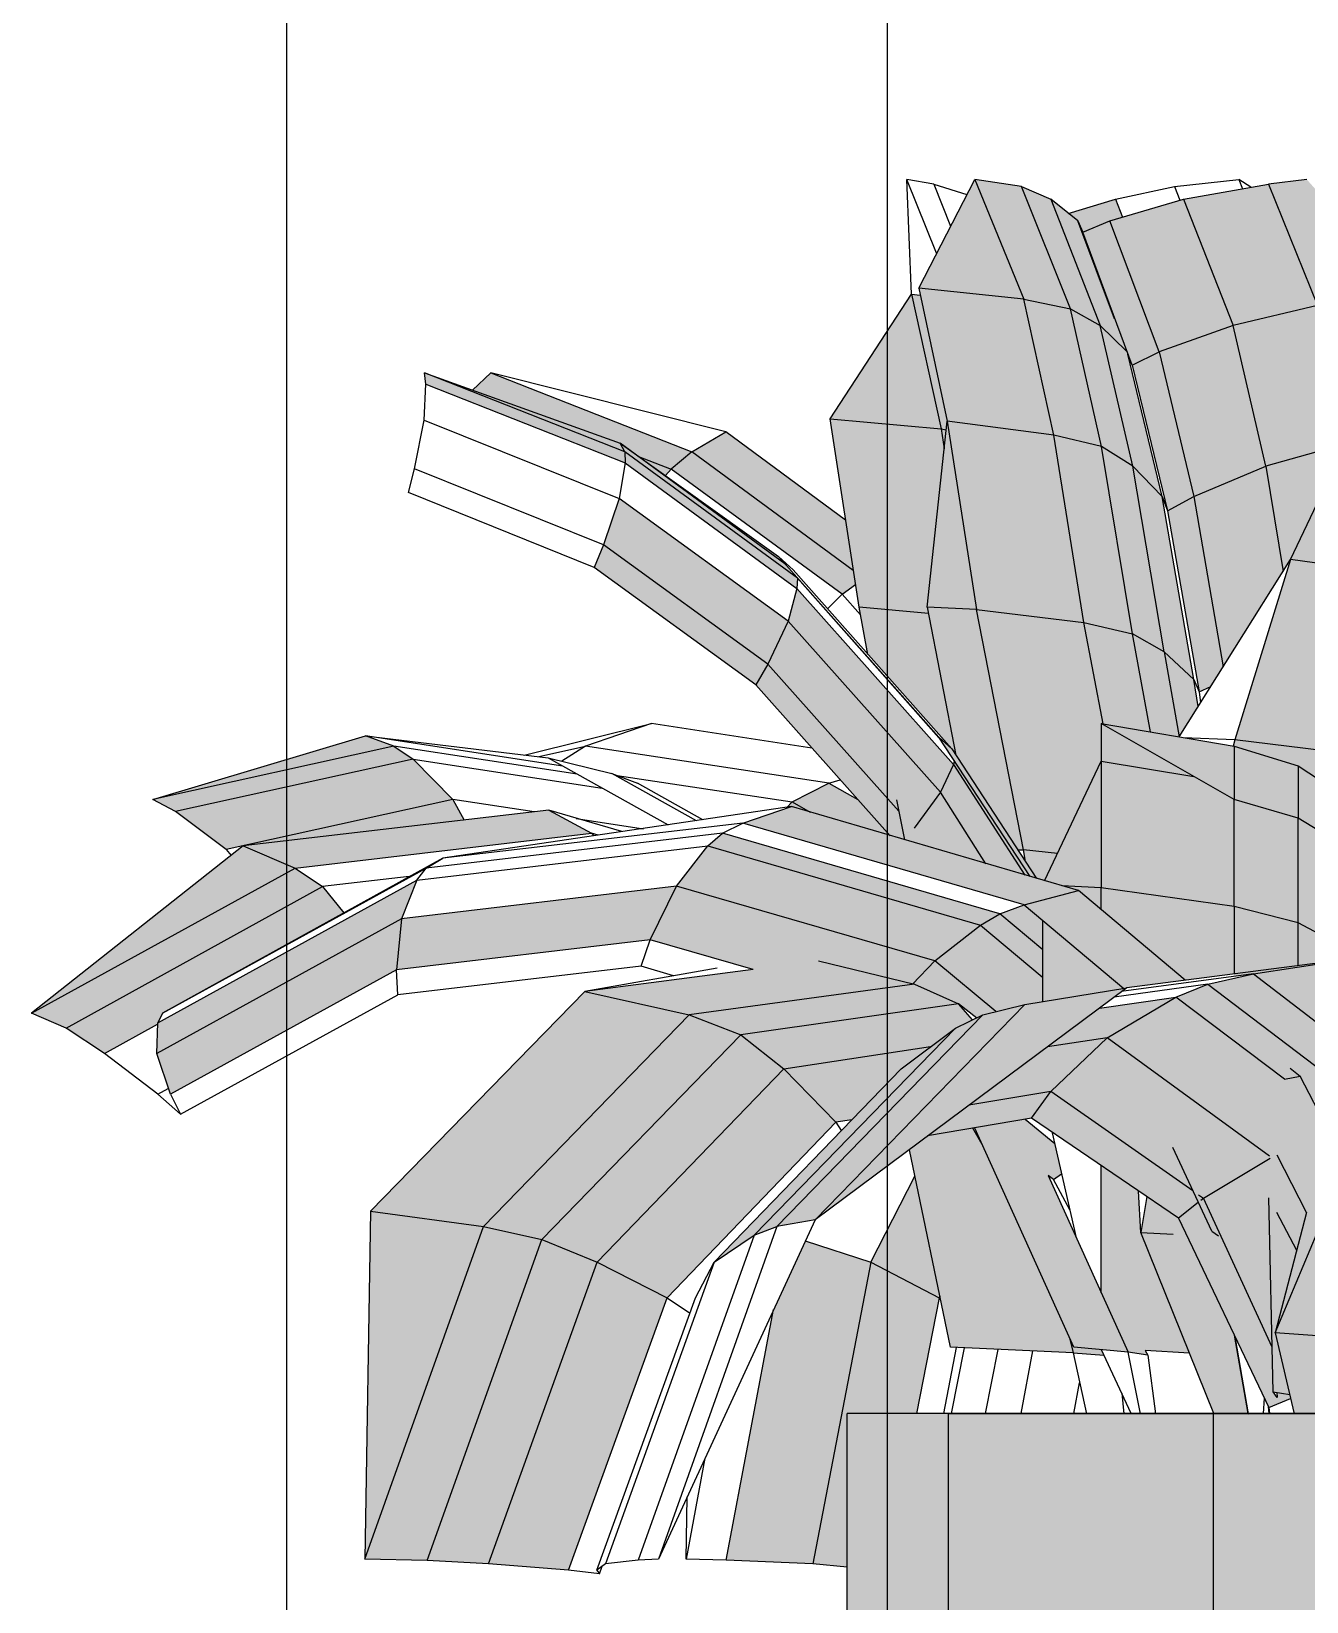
# Model space of a CAD drawing. Header units: feet. Extents: x 2272 to 4893, y 337 to 2916.
# Drawn here: x 3481.571 to 3484.755, y 1879.477 to 1883.4 of the extents above; entities that cross this region are included whole.
import ezdxf

# ---------------------------------------------------------------- set-up
doc = ezdxf.new("R2010")
doc.units = ezdxf.units.FT

# ---------------------------------------------------------------- blocks, each defined once
blk = doc.blocks.new('A$C7483090E')
for p, q in [((185.51, 438.48), (179.43, 453.57)), ((180.39, 430.06), (179.43, 453.57)), ((184.93, 452.61), (179.43, 453.57)), ((181.85, 431.3), (193.35, 453.57)), ((184.93, 452.61), (188.37, 443.97)), ((184.93, 452.61), (191.74, 450.49)), ((202.94, 452.1), (193.35, 453.57)), ((193.35, 453.57), (203.38, 429.03)), ((212.98, 427.05), (202.94, 452.1)), ((202.94, 452.1), (208.95, 449.54)), ((222.21, 449.54), (234.29, 452.1)), ((234.29, 452.1), (247.47, 453.57)), ((234.29, 452.1), (235.39, 449.32)), ((236.12, 449.54), (253.55, 452.61)), ((247.47, 453.57), (248.21, 451.66)), ((249.96, 451.96), (247.47, 453.57)), ((261.39, 453.57), (253.55, 452.61)), ((253.55, 452.61), (263.59, 427.71)), ((208.95, 449.54), (219.06, 423.61)), ((214.44, 445.07), (208.95, 449.54)), ((212.47, 446.61), (222.21, 449.54)), ((221.03, 445.07), (236.12, 449.54)), ((222.21, 449.54), (223.6, 445.8)), ((236.12, 449.54), (246.3, 423.61)), ((214.44, 445.07), (215.47, 442.73)), ((221.99, 425), (214.44, 445.07)), ((215.47, 442.73), (221.03, 445.07)), ((231.14, 418.19), (221.03, 445.07)), ((225.58, 415.48), (215.47, 442.73)), ((163.69, 404.5), (180.39, 430.06)), ((180.39, 430.06), (182.14, 429.84)), ((180.39, 430.06), (186.47, 402.45)), ((203.38, 429.03), (181.85, 431.3)), ((181.85, 431.3), (187.71, 403.98)), ((203.38, 429.03), (212.98, 427.05)), ((209.54, 401.13), (203.38, 429.03)), ((212.98, 427.05), (219.06, 423.61)), ((219.35, 398.78), (212.98, 427.05)), ((263.59, 427.71), (246.3, 423.61)), ((219.06, 423.61), (224.48, 418.27)), ((225.72, 394.76), (219.06, 423.61)), ((246.3, 423.61), (231.14, 418.19)), ((252.97, 394.76), (246.3, 423.61)), ((231.73, 388.53), (224.7, 417.75)), ((225.58, 415.48), (231.14, 418.19)), ((225.58, 415.48), (232.83, 385.6)), ((231.14, 418.19), (238.25, 388.53)), ((121.65, 397.69), (80.56, 413.94)), ((80.56, 413.94), (120.7, 399.52)), ((80.86, 411.6), (80.56, 413.94)), ((94.18, 413.94), (90.38, 410.36)), ((94.18, 413.94), (135.35, 397.69)), ((142.3, 401.79), (94.18, 413.94)), ((80.49, 404.2), (80.86, 411.6)), ((80.86, 411.6), (121.72, 395.42)), ((78.51, 394.24), (80.49, 404.2)), ((80.49, 404.2), (120.48, 388.16)), ((169.62, 365.83), (163.69, 404.5)), ((163.69, 404.5), (186.47, 402.45)), ((183.61, 365.83), (187.71, 403.98)), ((209.54, 401.13), (187.71, 403.98)), ((187.71, 403.98), (193.72, 365.39)), ((121.65, 397.69), (120.7, 399.52)), ((154.39, 374.76), (120.7, 399.52)), ((120.7, 399.52), (153.14, 376.23)), ((135.35, 397.69), (142.3, 401.79)), ((166.84, 383.7), (142.3, 401.79)), ((186.47, 402.45), (187.05, 398.34)), ((186.47, 402.45), (187.49, 402.23)), ((219.35, 398.78), (209.54, 401.13)), ((215.69, 362.68), (209.54, 401.13)), ((269.3, 399.37), (252.97, 394.76)), ((258.09, 375.64), (270.47, 401.79)), ((121.65, 397.69), (121.72, 395.42)), ((157.02, 371.83), (121.65, 397.69)), ((124.43, 396.73), (131.1, 394.17)), ((135.35, 397.69), (131.1, 394.17)), ((168.45, 373.37), (135.35, 397.69)), ((225.72, 394.76), (219.35, 398.78)), ((225.65, 360.41), (219.35, 398.78)), ((77.27, 389.34), (78.51, 394.24)), ((117.26, 378.64), (78.51, 394.24)), ((121.72, 395.42), (120.48, 388.16)), ((121.72, 395.42), (156.88, 369.71)), ((131.1, 394.17), (129.93, 392.85)), ((166.18, 368.54), (131.1, 394.17)), ((225.72, 394.76), (231.73, 388.53)), ((232.17, 356.67), (225.72, 394.76)), ((238.25, 388.53), (252.97, 394.76)), ((252.97, 394.76), (256.56, 373.15)), ((115.35, 373.96), (77.27, 389.34)), ((120.48, 388.16), (117.26, 378.64)), ((155.12, 362.97), (120.48, 388.16)), ((231.73, 388.53), (232.83, 385.6)), ((238.25, 351.03), (231.73, 388.53)), ((232.83, 385.6), (238.25, 388.53)), ((238.25, 388.53), (244.25, 353.6)), ((232.83, 385.6), (239.34, 348.47)), ((117.26, 378.64), (115.35, 373.96)), ((150.94, 354.18), (117.26, 378.64)), ((148.45, 349.93), (115.35, 373.96)), ((153.14, 376.23), (156.14, 373.52)), ((185.95, 339.17), (153.14, 376.23)), ((156.14, 373.52), (188.66, 336.82)), ((235.24, 339.24), (258.09, 375.64)), ((258.09, 375.64), (246.67, 338.66)), ((284.61, 371.83), (258.09, 375.64)), ((157.02, 371.83), (156.88, 369.71)), ((156.95, 371.83), (157.02, 371.83)), ((185.95, 339.09), (157.02, 371.83)), ((166.18, 368.54), (168.89, 370.51)), ((156.88, 369.71), (155.12, 362.97)), ((156.88, 369.71), (188.96, 333.6)), ((163.18, 365.53), (166.18, 368.54)), ((169.91, 364.29), (166.18, 368.54)), ((183.83, 364.58), (169.62, 365.83)), ((171.45, 356.16), (169.62, 365.83)), ((193.72, 365.39), (183.61, 365.83)), ((183.61, 365.83), (189.47, 335.51)), ((193.72, 365.39), (215.69, 362.68)), ((203.31, 316.1), (193.72, 365.39)), ((155.12, 362.97), (150.94, 354.18)), ((186.32, 327.89), (155.12, 362.97)), ((215.69, 362.68), (225.65, 360.41)), ((219.64, 341.95), (215.69, 362.68)), ((232.17, 356.67), (225.65, 360.41)), ((229.38, 340.27), (225.65, 360.41)), ((150.94, 354.18), (148.45, 349.93)), ((177.75, 324.01), (150.94, 354.18)), ((238.25, 351.03), (232.17, 356.67)), ((232.17, 356.67), (235.24, 339.24)), ((238.25, 351.03), (239.34, 348.47)), ((239.12, 345.47), (238.25, 351.03)), ((175.99, 318.95), (148.45, 349.93)), ((239.34, 348.47), (241.76, 349.57)), ((239.34, 348.47), (239.64, 346.27)), ((101, 335.51), (127.07, 342.02)), ((127.07, 342.02), (113.59, 337.34)), ((159.95, 336.97), (127.07, 342.02)), ((246.52, 326.42), (219.28, 342.02)), ((219.28, 342.02), (246.52, 337.34)), ((219.28, 342.02), (219.28, 334.26)), ((24.9, 326.42), (68.48, 339.46)), ((108.91, 333.24), (68.48, 339.46)), ((74.26, 337.34), (68.48, 339.46)), ((68.48, 339.46), (105.9, 334.99)), ((188.66, 336.82), (185.95, 339.17)), ((204.7, 310.61), (185.95, 339.17)), ((246.67, 338.66), (236.05, 339.09)), ((246.67, 338.66), (246.3, 337.34)), ((273.33, 335.36), (246.67, 338.66)), ((74.26, 337.34), (24.9, 326.42)), ((111.84, 331.62), (74.26, 337.34)), ((74.26, 337.34), (78.22, 334.7)), ((104, 335.21), (113.59, 337.34)), ((105.9, 334.99), (118.94, 331.77)), ((105.9, 334.99), (130.51, 321.22)), ((113.59, 337.34), (108.69, 334.26)), ((163.47, 329.79), (113.59, 337.34)), ((188.66, 336.82), (206.02, 310.24)), ((246.52, 337.34), (259.63, 333.31)), ((246.52, 337.34), (246.52, 326.42)), ((78.22, 334.7), (29.52, 323.93)), ((78.22, 334.7), (116.96, 328.77)), ((86.35, 326.42), (78.22, 334.7)), ((118.94, 331.77), (124.21, 329.79)), ((136.3, 322.03), (118.94, 331.77)), ((188.96, 333.6), (186.32, 327.89)), ((189.1, 334.33), (188.96, 333.6)), ((188.96, 333.6), (203.6, 310.9)), ((207.63, 309.73), (219.28, 334.26)), ((219.28, 334.26), (238.25, 331.11)), ((219.28, 334.26), (219.28, 308.33)), ((259.63, 333.31), (270.1, 326.42)), ((259.63, 333.31), (259.63, 322.62)), ((120.04, 331.33), (155.93, 325.91)), ((137.62, 322.25), (124.21, 329.79)), ((155.93, 325.91), (163.47, 329.79)), ((163.47, 329.79), (165.74, 330.45)), ((163.47, 329.79), (169.4, 326.42)), ((29.52, 323.93), (24.9, 326.42)), ((86.35, 326.42), (39.92, 316.17)), ((86.35, 326.42), (88.69, 322.18)), ((103.05, 323.86), (86.35, 326.42)), ((155.93, 325.91), (154.75, 324.74)), ((155.93, 325.91), (159.59, 323.79)), ((177.31, 326.35), (178.92, 318.15)), ((186.32, 327.89), (180.9, 320.57)), ((195.62, 313.24), (186.32, 327.89)), ((259.63, 322.62), (246.52, 326.42)), ((246.52, 304.45), (246.52, 326.42)), ((39.92, 316.17), (29.52, 323.93)), ((106.05, 324.23), (43.43, 316.9)), ((155.78, 324.96), (84.3, 314.41)), ((106.05, 324.23), (114.77, 319.54)), ((120.99, 319.83), (106.05, 324.23)), ((111.62, 322.54), (125.46, 320.42)), ((145.82, 321.59), (155.78, 324.96)), ((214.59, 307.75), (155.78, 324.96)), ((270.1, 316.17), (259.63, 322.62)), ((259.63, 301.16), (259.63, 322.54)), ((54.05, 312.36), (114.77, 319.54)), ((141.64, 319.54), (80.93, 312.36)), ((145.82, 321.59), (84.3, 314.41)), ((114.77, 319.54), (115.28, 318.95)), ((116.16, 319.1), (114.77, 319.54)), ((138.64, 316.9), (141.64, 319.54)), ((141.64, 319.54), (145.82, 321.59)), ((198.48, 302.99), (141.64, 319.54)), ((203.46, 304.82), (145.82, 321.59)), ((43.43, 316.9), (0, 282.63)), ((39.92, 316.17), (40.94, 314.93)), ((43.43, 316.9), (54.05, 312.36)), ((79.02, 309.87), (138.64, 316.9)), ((132.2, 308.63), (138.64, 316.9)), ((138.64, 316.9), (194.52, 300.64)), ((178.78, 318.15), (178.92, 318.3)), ((202.21, 316.1), (203.31, 316.1)), ((210.27, 315.37), (203.31, 316.1)), ((203.75, 313.68), (203.31, 316.1)), ((0, 282.63), (54.05, 312.36)), ((84.3, 314.41), (26.88, 282.63)), ((26.88, 282.63), (80.93, 312.36)), ((54.05, 312.36), (59.69, 308.55)), ((79.02, 309.87), (80.93, 312.36)), ((80.93, 312.36), (84.3, 314.41)), ((25.93, 280.65), (79.02, 309.87)), ((77.41, 310.61), (59.69, 308.55)), ((79.02, 309.87), (75.88, 301.96)), ((7.1, 279.55), (59.69, 308.55)), ((59.69, 308.55), (64.01, 303.21)), ((132.2, 308.63), (75.88, 301.96)), ((126.85, 297.64), (132.2, 308.63)), ((185.15, 293.32), (132.2, 308.63)), ((203.46, 304.82), (214.59, 307.75)), ((219.28, 308.33), (211.22, 308.7)), ((236.49, 289.37), (214.59, 307.75)), ((246.52, 304.45), (219.28, 308.33)), ((219.28, 303.79), (219.28, 308.33)), ((194.52, 300.64), (198.48, 302.99)), ((198.48, 302.99), (203.46, 304.82)), ((207.27, 295.59), (198.48, 302.99)), ((203.46, 304.82), (223.89, 287.68)), ((246.52, 304.45), (246.52, 290.61)), ((259.63, 301.16), (246.52, 304.45)), ((75.88, 301.96), (25.71, 274.35)), ((75.88, 301.96), (74.85, 291.49)), ((185.15, 293.32), (194.52, 300.64)), ((194.52, 300.64), (207.19, 290.03)), ((207.27, 284.97), (207.27, 301.6)), ((270.1, 295.52), (259.63, 301.16)), ((259.63, 292.37), (259.63, 301.16)), ((126.85, 297.64), (74.85, 291.49)), ((124.95, 292.22), (126.85, 297.64)), ((147.94, 291.56), (126.85, 297.64)), ((161.34, 293.32), (180.97, 288.56)), ((185.15, 293.32), (180.61, 288.56)), ((197.67, 282.92), (185.15, 293.32)), ((272.67, 294.05), (224.48, 287.83)), ((250.48, 290.68), (272.67, 294.05)), ((74.85, 291.49), (28.49, 266)), ((75.07, 286.36), (74.85, 291.49)), ((124.95, 292.22), (75.07, 286.36)), ((140.55, 291.86), (113.45, 287.02)), ((147.94, 291.56), (113.45, 287.02)), ((131.61, 290.24), (124.95, 292.22)), ((250.48, 290.68), (223.38, 287.02)), ((241.1, 288.56), (250.48, 290.68)), ((250.48, 290.68), (281.97, 266.44)), ((113.45, 287.02), (69.5, 241.98)), ((113.45, 287.02), (134.83, 282.26)), ((180.97, 288.56), (134.83, 282.26)), ((224.48, 287.83), (160.61, 240.22)), ((180.97, 288.56), (189.98, 284.53)), ((203.6, 284.39), (224.48, 287.83)), ((241.1, 288.56), (221.91, 285.92)), ((234.58, 285.92), (241.1, 288.56)), ((241.1, 288.56), (277.28, 261.02)), ((30.54, 261.9), (75.07, 286.36)), ((189.98, 284.53), (145.38, 278.16)), ((203.6, 284.39), (160.61, 240.22)), ((192.91, 281.24), (189.98, 284.53)), ((193.79, 281.6), (189.98, 284.53)), ((195.03, 282.26), (203.6, 284.39)), ((218.91, 283.65), (234.58, 285.92)), ((220.45, 277.57), (234.58, 285.92)), ((256.85, 269.08), (234.58, 285.92)), ((7.1, 279.55), (0, 282.63)), ((15.01, 274.35), (25.85, 280.36)), ((25.71, 274.35), (25.93, 280.65)), ((26.88, 282.63), (25.93, 280.65)), ((134.83, 282.26), (92.65, 238.83)), ((134.83, 282.26), (145.38, 278.16)), ((195.03, 282.26), (152.78, 238.83)), ((189.4, 279.55), (195.03, 282.26)), ((15.01, 274.35), (7.1, 279.55)), ((145.38, 278.16), (104.58, 236.19)), ((145.38, 278.16), (154.24, 271.2)), ((189.4, 279.55), (148.16, 237.07)), ((178.26, 271.2), (189.4, 279.55)), ((220.45, 277.57), (208.22, 275.67)), ((208.95, 266.52), (220.45, 277.57)), ((253.77, 253.26), (220.45, 277.57)), ((25.93, 266), (15.01, 274.35)), ((28.49, 266), (25.71, 274.35)), ((154.24, 271.2), (184.27, 275.74)), ((154.24, 271.2), (115.94, 231.58)), ((139.96, 231.58), (178.26, 271.2)), ((164.86, 260.22), (154.24, 271.2)), ((258.02, 271.35), (260.07, 269.66)), ((256.85, 269.08), (260.07, 269.66)), ((287.02, 217.3), (260.07, 269.66)), ((25.93, 266), (28.05, 267.17)), ((30.54, 261.9), (25.93, 266)), ((28.49, 266), (30.54, 261.9)), ((208.95, 266.52), (192.11, 263.73)), ((204.99, 261.1), (208.95, 266.52)), ((238.03, 246.16), (208.95, 266.52)), ((204.99, 261.1), (183.68, 257.43)), ((203.68, 260.88), (209.76, 255.9)), ((235.1, 240.59), (204.99, 261.1)), ((130.29, 224.26), (164.86, 260.22)), ((168.16, 260.73), (164.86, 260.22)), ((164.86, 260.22), (165.96, 258.53)), ((194.89, 255.68), (192.98, 259.05)), ((213.64, 214.15), (193.35, 259.05)), ((209.24, 258.09), (214.15, 236.56)), ((188.37, 214.15), (179.95, 254.58)), ((241.91, 237.88), (233.92, 255.09)), ((219.28, 225.28), (219.28, 251.36)), ((240.22, 244.69), (253.92, 252.89)), ((261.32, 241.76), (255.31, 253.48)), ((172.04, 231.58), (181.05, 249.16)), ((209.46, 248.5), (208.36, 249.3)), ((208.36, 249.3), (224.77, 213.12)), ((209.46, 248.5), (211.15, 249.67)), ((212.83, 242.27), (209.46, 248.5)), ((227.41, 237.66), (226.89, 246.08)), ((228.58, 244.98), (227.41, 237.66)), ((239.2, 245.35), (240.22, 244.69)), ((254.5, 204.99), (253.63, 244.76)), ((69.5, 241.98), (68.33, 170.65)), ((69.5, 241.98), (92.65, 238.83)), ((239.12, 243.81), (235.1, 240.59)), ((239.71, 244.25), (240.22, 244.69)), ((254.28, 214.15), (240.22, 244.69)), ((261.32, 241.76), (254.94, 217.08)), ((259.34, 233.92), (255.24, 241.76)), ((68.33, 170.65), (92.65, 238.83)), ((92.65, 238.83), (104.58, 236.19)), ((160.61, 240.22), (128.53, 170.65)), ((152.78, 238.83), (128.53, 170.65)), ((148.16, 237.07), (152.78, 238.83)), ((160.61, 240.22), (152.78, 238.83)), ((235.1, 240.59), (253.63, 201.77)), ((81.08, 170.35), (104.58, 236.19)), ((104.58, 236.19), (115.94, 231.58)), ((148.16, 237.07), (124.36, 170.43)), ((139.96, 231.58), (148.16, 237.07)), ((158.56, 235.9), (172.04, 231.58)), ((227.41, 237.66), (234, 237.29)), ((242.35, 200.53), (227.41, 237.66)), ((241.91, 237.88), (243.3, 236.93)), ((254.94, 217.08), (263.51, 237.59)), ((93.67, 169.69), (115.94, 231.58)), ((115.94, 231.58), (130.29, 224.26)), ((139.96, 231.58), (117.69, 169.69)), ((136.08, 224.26), (139.96, 231.58)), ((172.04, 231.58), (160.17, 169.69)), ((172.04, 231.58), (186.03, 224.26)), ((110.08, 168.38), (130.29, 224.26)), ((115.86, 168.38), (136.08, 224.26)), ((130.29, 224.26), (134.91, 221.18)), ((186.03, 224.26), (181.41, 200.53)), ((186.17, 224.55), (186.03, 224.26)), ((186.25, 224.04), (186.03, 224.26)), ((142.38, 170.43), (152.12, 221.84)), ((212.83, 215.76), (213.49, 212.98)), ((246.52, 216.57), (249.3, 200.53)), ((249.45, 200.45), (246.81, 215.91)), ((265.42, 216.27), (254.94, 217.08)), ((254.94, 217.08), (258.83, 200.45)), ((186.98, 200.53), (189.61, 214.08)), ((213.49, 212.98), (188.37, 214.15)), ((191.15, 214), (188.52, 200.53)), ((195.55, 200.53), (198.11, 213.64)), ((205.21, 213.34), (202.8, 200.53)), ((213.49, 212.98), (216.27, 200.45)), ((213.49, 212.98), (219.86, 212.47)), ((224.77, 213.12), (213.64, 214.15)), ((225.43, 200.53), (219.35, 213.56)), ((228.8, 212.47), (224.77, 213.12)), ((227.33, 200.45), (224.77, 213.12)), ((237.37, 212.9), (228.28, 213.42)), ((228.28, 213.42), (228.8, 212.47)), ((228.8, 212.47), (230.41, 200.45)), ((213.64, 200.53), (214.81, 206.83)), ((223.52, 204.7), (223.89, 200.45)), ((252.67, 203.68), (252.45, 200.53)), ((253.63, 201.77), (258.09, 203.6)), ((254.5, 204.99), (257.95, 204.41)), ((255.31, 203.82), (254.5, 204.99)), ((255.24, 204.85), (255.31, 203.82)), ((167.2, 41.82), (167.2, 200.53)), ((187.93, 200.53), (167.2, 200.53)), ((187.93, 200.53), (167.2, 200.53)), ((187.93, 41.82), (187.93, 200.53)), ((187.93, 200.53), (242.27, 200.53)), ((242.27, 200.53), (187.93, 200.53)), ((242.27, 41.82), (242.27, 200.53)), ((242.27, 200.53), (309.36, 200.53)), ((309.36, 200.53), (242.27, 200.53)), ((249.3, 200.53), (249.45, 200.45)), ((253.7, 200.53), (253.55, 201.85)), ((253.63, 201.77), (253.77, 200.53)), ((253.77, 200.53), (253.7, 200.53)), ((138.05, 191.37), (134.17, 170.65)), ((134.17, 170.65), (134.39, 183.46)), ((81.08, 170.35), (68.33, 170.65)), ((93.67, 169.69), (81.08, 170.35)), ((110.08, 168.38), (93.67, 169.69)), ((116.45, 167.64), (110.08, 168.38)), ((117.69, 169.69), (115.86, 168.38)), ((115.86, 168.38), (116.45, 167.64)), ((116.45, 167.64), (116.96, 169.18)), ((124.36, 170.43), (117.69, 169.69)), ((128.53, 170.65), (124.36, 170.43)), ((142.38, 170.43), (134.17, 170.65)), ((160.17, 169.69), (142.38, 170.43)), ((167.2, 169.03), (160.17, 169.69))]:
    blk.add_line(p, q)

msp = doc.modelspace()

# ---------------------------------------------------------------- hatches: boundary and pattern name
at = {"true_color": 0xafd9aa}
h = msp.add_hatch(color=9, dxfattribs=at)
h.dxf.hatch_style = 1
h.paths.add_polyline_path([(3483.6665, 1880.3255), (3483.503, 1880.378), (3483.4236, 1880.206), (3483.3051, 1879.5805), (3483.522, 1879.5715)])
h.paths.add_polyline_path([(3483.837, 1880.2363), (3483.6665, 1880.3255), (3483.522, 1879.5715), (3483.6076, 1879.5635), (3483.6076, 1879.9472), (3483.7807, 1879.9472)])
h.paths.add_polyline_path([(3483.7765, 1880.5402), (3483.6665, 1880.3255), (3483.837, 1880.2363), (3483.839, 1880.2404)])
h.paths.add_polyline_path([(3483.944, 1880.6208), (3483.9218, 1880.66), (3483.8087, 1880.6406), (3483.7628, 1880.6063), (3483.8655, 1880.1132), (3484.1716, 1880.0989), (3484.2492, 1880.0927), (3484.2426, 1880.1068), (3484.1734, 1880.1132)])
h.paths.add_polyline_path([(3484.1091, 1880.5415), (3484.1225, 1880.5317), (3484.1432, 1880.546), (3484.1259, 1880.6219), (3484.0521, 1880.6824), (3483.9259, 1880.6607), (3484.1734, 1880.1132), (3484.309, 1880.1007)])
h.paths.add_polyline_path([(3484.5737, 1880.1443), (3484.4348, 1880.4353), (3484.3555, 1880.4893), (3484.3411, 1880.3996), (3484.5231, 1879.9472), (3484.6079, 1879.9472)])
h.paths.add_polyline_path([(3484.781, 1880.3987), (3484.9166, 1880.1382), (3485.0674, 1880.1515), (3484.7391, 1880.7895), (3484.6998, 1880.7824), (3484.4285, 1880.9876), (3484.2563, 1880.8859), (3484.1162, 1880.7512), (3484.4713, 1880.5026), (3484.4842, 1880.4748), (3484.4348, 1880.4353), (3484.6605, 1879.9624), (3484.7149, 1879.9847), (3484.7126, 1879.9946), (3484.6802, 1880.0001), (3484.6811, 1879.9874), (3484.6713, 1880.0016), (3484.7126, 1879.9946), (3484.6766, 1880.1489)])
h.paths.add_polyline_path([(3484.3411, 1880.3996), (3484.3348, 1880.5034), (3484.2421, 1880.5666), (3484.2421, 1880.2483), (3484.309, 1880.1007), (3484.3581, 1880.0927), (3484.3518, 1880.1043), (3484.4625, 1880.098)], flags=17)
h.paths.add_polyline_path([(3485.0059, 1880.5611), (3485.0059, 1880.7503), (3484.6222, 1881.0456), (3484.508, 1881.0197), (3484.9132, 1880.7113), (3484.8529, 1880.5685), (3485.0059, 1880.2712)])
h.paths.add_polyline_path([(3484.508, 1881.0197), (3484.4285, 1880.9876), (3484.6998, 1880.7824), (3484.7391, 1880.7895), (3484.7701, 1880.7292), (3484.8179, 1880.6929), (3484.8379, 1880.7686)])
h.paths.add_polyline_path([(3484.1162, 1880.7512), (3484.0681, 1880.6851), (3484.4348, 1880.4353), (3484.4842, 1880.4748), (3484.4713, 1880.5026)])
h.paths.add_polyline_path([(3484.1162, 1880.7512), (3483.9117, 1880.7174), (3483.8087, 1880.6406), (3484.0681, 1880.6851)])
h.paths.add_polyline_path([(3484.2563, 1880.8859), (3484.1065, 1880.8626), (3483.9117, 1880.7174), (3484.1162, 1880.7512)])
h.paths.add_polyline_path([(3483.9208, 1880.9306), (3483.8851, 1880.9707), (3483.3417, 1880.893), (3483.4497, 1880.8083), (3483.8163, 1880.8637), (3483.878, 1880.91)])
h.paths.add_polyline_path([(3483.8851, 1880.9707), (3483.7754, 1881.0197), (3483.2132, 1880.943), (3483.3417, 1880.893)])
h.paths.add_polyline_path([(3483.7703, 1881.019), (3483.8262, 1881.0777), (3483.1811, 1881.2642), (3483.116, 1881.1304), (3483.373, 1881.0563), (3482.9527, 1881.001), (3483.2132, 1880.943)])
h.paths.add_polyline_path([(3483.8262, 1881.0777), (3483.7718, 1881.0206), (3483.7754, 1881.0197), (3483.8851, 1880.9707), (3483.9309, 1880.9354), (3483.9467, 1880.943), (3483.9789, 1880.951)])
h.paths.add_polyline_path([(3483.7424, 1880.8083), (3483.8163, 1880.8637), (3483.4497, 1880.8083), (3483.5791, 1880.6744), (3483.619, 1880.6806)], flags=17)
h.paths.add_polyline_path([(3483.878, 1880.91), (3483.7424, 1880.8083), (3483.619, 1880.6806), (3483.2757, 1880.3255), (3483.3756, 1880.3925)])
h.paths.add_polyline_path([(3484.8613, 1881.3561), (3484.7337, 1881.4347), (3484.7337, 1881.1732), (3484.8613, 1881.1045)])
h.paths.add_polyline_path([(3485.038, 1882.0343), (3484.715, 1882.0807), (3484.5758, 1881.6301), (3484.9006, 1881.5899)])
h.paths.add_polyline_path([(3485.187, 1882.3493), (3484.8658, 1882.3992), (3484.715, 1882.0807), (3485.038, 1882.0343)])
h.paths.add_polyline_path([(3484.5713, 1882.6651), (3484.3866, 1882.5991), (3484.4732, 1882.2377), (3484.6525, 1882.3136)])
h.paths.add_polyline_path([(3484.7819, 1882.7151), (3484.5713, 1882.6651), (3484.6525, 1882.3136), (3484.8519, 1882.3699), (3484.8567, 1882.3801)])
h.paths.add_polyline_path([(3484.6525, 1882.3136), (3484.4732, 1882.2377), (3484.5463, 1881.8121), (3484.6962, 1882.0507)])
h.paths.add_polyline_path([(3484.8519, 1882.3699), (3484.6525, 1882.3136), (3484.6962, 1882.0507), (3484.715, 1882.0807)])
h.paths.add_polyline_path([(3483.7682, 1882.7437), (3483.5648, 1882.4323), (3483.8423, 1882.4073)], flags=17)
h.paths.add_polyline_path([(3484.0484, 1882.7312), (3483.7861, 1882.7588), (3483.8575, 1882.426), (3484.1234, 1882.3912)])
h.paths.add_polyline_path([(3483.8575, 1882.426), (3483.7899, 1882.741), (3483.7682, 1882.7437), (3483.8423, 1882.4073), (3483.5648, 1882.4323), (3483.6371, 1881.9611), (3483.8104, 1881.9459), (3483.8075, 1881.9611), (3483.9306, 1881.9558)])
h.paths.add_polyline_path([(3483.9306, 1881.9558), (3483.8075, 1881.9611), (3483.8786, 1881.5932), (3484.0339, 1881.3553), (3484.0475, 1881.3553)])
h.paths.add_polyline_path([(3483.8104, 1881.9459), (3483.6371, 1881.9611), (3483.6591, 1881.8447), (3483.8691, 1881.6078), (3483.8786, 1881.5932)])
h.paths.add_polyline_path([(3484.1653, 1882.7071), (3484.0484, 1882.7312), (3484.1234, 1882.3912), (3484.243, 1882.3627)])
h.paths.add_polyline_path([(3484.0431, 1883.0123), (3483.9262, 1883.0301), (3484.0484, 1882.7312), (3484.1653, 1882.7071)])
h.paths.add_polyline_path([(3483.9262, 1883.0301), (3483.7861, 1882.7588), (3484.0484, 1882.7312)])
h.paths.add_polyline_path([(3484.1162, 1882.981), (3484.0431, 1883.0123), (3484.1653, 1882.7071), (3484.2394, 1882.6651)])
h.paths.add_polyline_path([(3484.2635, 1882.9266), (3484.2946, 1882.9358), (3484.2778, 1882.981), (3484.1598, 1882.9456), (3484.1162, 1882.981), (3484.2394, 1882.6651), (3484.3067, 1882.5988), (3484.3188, 1882.5661), (3484.3866, 1882.5991)])
h.paths.add_polyline_path([(3484.2394, 1882.6651), (3484.1653, 1882.7071), (3484.243, 1882.3627), (3484.3206, 1882.3136)])
h.paths.add_polyline_path([(3484.3073, 1882.5972), (3484.3067, 1882.5988), (3484.2394, 1882.6651), (3484.3206, 1882.3136), (3484.3937, 1882.2377)])
h.paths.add_polyline_path([(3484.1234, 1882.3912), (3483.8575, 1882.426), (3483.9306, 1881.9558), (3484.1983, 1881.9228)])
h.paths.add_polyline_path([(3484.243, 1882.3627), (3484.1234, 1882.3912), (3484.1983, 1881.9228), (3484.3197, 1881.8951)])
h.paths.add_polyline_path([(3484.3206, 1882.3136), (3484.243, 1882.3627), (3484.3197, 1881.8951), (3484.3991, 1881.8496)])
h.paths.add_polyline_path([(3484.3937, 1882.2377), (3484.3206, 1882.3136), (3484.3991, 1881.8496), (3484.4732, 1881.7809)])
h.paths.add_polyline_path([(3484.4732, 1881.7809), (3484.3991, 1881.8496), (3484.4365, 1881.6377), (3484.4368, 1881.6376), (3484.4839, 1881.7127)])
h.paths.add_polyline_path([(3484.3991, 1881.8496), (3484.3197, 1881.8951), (3484.3652, 1881.6499), (3484.4365, 1881.6377)])
h.paths.add_polyline_path([(3484.3197, 1881.8951), (3484.1983, 1881.9228), (3484.2465, 1881.6704), (3484.3652, 1881.6499)])
h.paths.add_polyline_path([(3484.5713, 1882.6651), (3484.4473, 1882.981), (3484.2635, 1882.9266), (3484.3866, 1882.5991)])
h.paths.add_polyline_path([(3484.6597, 1883.0185), (3484.4473, 1882.981), (3484.5713, 1882.6651), (3484.7819, 1882.7151)])
h.paths.add_polyline_path([(3484.3866, 1882.5991), (3484.3188, 1882.5661), (3484.4071, 1882.202), (3484.4732, 1882.2377)])
h.paths.add_polyline_path([(3484.4732, 1882.2377), (3484.4071, 1882.202), (3484.4865, 1881.7496), (3484.5154, 1881.7628), (3484.5463, 1881.8121)])
h.paths.add_polyline_path([(3484.7551, 1883.0301), (3484.6597, 1883.0185), (3484.7819, 1882.7151), (3484.8774, 1882.7312)])
h.paths.add_polyline_path([(3484.7551, 1883.0301), (3484.8774, 1882.7312), (3485.0094, 1882.7437)])
h.paths.add_polyline_path([(3484.8774, 1882.7312), (3484.7819, 1882.7151), (3484.8567, 1882.3801), (3484.8658, 1882.3992), (3484.9451, 1882.423)])
h.paths.add_polyline_path([(3485.0094, 1882.7437), (3484.8774, 1882.7312), (3484.9451, 1882.423), (3485.071, 1882.4606)])
h.paths.add_polyline_path([(3485.0094, 1882.7437), (3485.071, 1882.4606), (3485.2792, 1882.5229)])
h.paths.add_polyline_path([(3485.361, 1882.5474), (3484.8658, 1882.3992), (3485.187, 1882.3493)])
h.paths.add_polyline_path([(3485.518, 1882.5036), (3485.361, 1882.5474), (3485.187, 1882.3493), (3485.3458, 1882.3064)])
h.paths.add_polyline_path([(3485.4788, 1882.2333), (3485.3458, 1882.3064), (3485.1968, 1881.9941), (3485.3324, 1881.9263)])
h.paths.add_polyline_path([(3485.6376, 1882.1173), (3485.4788, 1882.2333), (3485.3324, 1881.9263), (3485.4957, 1881.8192)])
h.paths.add_polyline_path([(3485.8018, 1882.3073), (3485.6483, 1882.4287), (3485.4788, 1882.2333), (3485.6376, 1882.1173)])
h.paths.add_polyline_path([(3485.3324, 1881.9263), (3485.1968, 1881.9941), (3485.0621, 1881.556), (3485.2004, 1881.4989)])
h.paths.add_polyline_path([(3485.1968, 1881.9941), (3485.038, 1882.0343), (3484.9006, 1881.5899), (3485.0621, 1881.556)])
h.paths.add_polyline_path([(3485.4957, 1881.8192), (3485.3324, 1881.9263), (3485.2004, 1881.4989), (3485.24, 1881.4773), (3485.2441, 1881.4811), (3485.4192, 1881.5727)])
h.paths.add_polyline_path([(3485.3458, 1882.3064), (3485.187, 1882.3493), (3485.038, 1882.0343), (3485.1968, 1881.9941)])
h.paths.add_polyline_path([(3485.0621, 1881.556), (3484.9006, 1881.5899), (3484.8731, 1881.4702), (3485.0059, 1881.3472), (3485.0123, 1881.3382)])
h.paths.add_polyline_path([(3485.2004, 1881.4989), (3485.0621, 1881.556), (3485.0123, 1881.3382), (3485.0523, 1881.2821), (3485.0987, 1881.3472), (3485.1833, 1881.4251)])
h.paths.add_polyline_path([(3484.9006, 1881.5899), (3484.5758, 1881.6301), (3484.5714, 1881.6145), (3484.574, 1881.614), (3484.7337, 1881.5649), (3484.8613, 1881.4811), (3484.8731, 1881.4702)])
h.paths.add_polyline_path([(3484.8613, 1881.4811), (3484.7337, 1881.5649), (3484.7337, 1881.4347), (3484.8613, 1881.3561)])
h.paths.add_polyline_path([(3484.7337, 1881.5649), (3484.574, 1881.614), (3484.574, 1881.4811), (3484.7337, 1881.4347)])
h.paths.add_polyline_path([(3484.8613, 1881.4811), (3484.8613, 1881.3561), (3485.0059, 1881.2303), (3485.0059, 1881.3472)])
h.paths.add_polyline_path([(3485.0059, 1881.2303), (3484.8613, 1881.3561), (3484.8613, 1881.1045), (3484.8854, 1881.0858), (3484.8925, 1881.0867), (3485.0059, 1880.9984)])
h.paths.add_polyline_path([(3484.7337, 1881.1732), (3484.574, 1881.2134), (3484.574, 1881.0455), (3484.7337, 1881.0662)])
h.paths.add_polyline_path([(3484.8613, 1881.1045), (3484.7337, 1881.1732), (3484.7337, 1881.0662), (3484.8613, 1881.0826)])
h.paths.add_polyline_path([(3485.3485, 1880.7315), (3484.8925, 1881.0867), (3484.6222, 1881.0456), (3485.0059, 1880.7503), (3485.0059, 1880.5611), (3485.0523, 1880.5218), (3485.0987, 1880.5616), (3485.0987, 1880.6249), (3485.3084, 1880.0989), (3485.5885, 1880.1132)])
h = msp.add_hatch(color=9, dxfattribs=at)
h.dxf.hatch_style = 1
h.paths.add_polyline_path([(3484.7337, 1881.4347), (3484.574, 1881.4811), (3484.574, 1881.2134), (3484.7337, 1881.1732)])
h.paths.add_polyline_path([(3483.7682, 1882.7437), (3483.5648, 1882.4323), (3483.8423, 1882.4073)], flags=17)
h.paths.add_polyline_path([(3484.1234, 1882.3912), (3483.8575, 1882.426), (3483.9306, 1881.9558), (3484.1983, 1881.9228)])
h.paths.add_polyline_path([(3482.6993, 1880.4139), (3482.4173, 1880.4522), (3482.403, 1879.5831)])
h.paths.add_polyline_path([(3482.8447, 1880.3818), (3482.6993, 1880.4139), (3482.403, 1879.5831), (3482.5583, 1879.5796)])
h.paths.add_polyline_path([(3482.983, 1880.3255), (3482.8447, 1880.3818), (3482.5583, 1879.5796), (3482.7118, 1879.5715)])
h.paths.add_polyline_path([(3483.1579, 1880.2363), (3482.983, 1880.3255), (3482.7118, 1879.5715), (3482.9116, 1879.5555)])
h.paths.add_polyline_path([(3483.5791, 1880.6744), (3483.4497, 1880.8083), (3482.983, 1880.3255), (3483.1579, 1880.2363)])
h.paths.add_polyline_path([(3483.3417, 1880.893), (3483.2132, 1880.943), (3482.6993, 1880.4139), (3482.8447, 1880.3818)])
h.paths.add_polyline_path([(3483.2132, 1880.943), (3482.9527, 1881.001), (3482.4173, 1880.4522), (3482.6993, 1880.4139)])
h.paths.add_polyline_path([(3483.4497, 1880.8083), (3483.3417, 1880.893), (3482.8447, 1880.3818), (3482.983, 1880.3255)])
h.paths.add_polyline_path([(3483.116, 1881.1304), (3483.1811, 1881.2642), (3482.4949, 1881.183), (3482.4824, 1881.0554)])
h.paths.add_polyline_path([(3482.4949, 1881.183), (3482.5333, 1881.2794), (3481.8864, 1880.9234), (3481.8837, 1880.8466)])
h.paths.add_polyline_path([(3482.4824, 1881.0554), (3482.4949, 1881.183), (3481.8837, 1880.8466), (3481.9176, 1880.7449)])
h.paths.add_polyline_path([(3482.3506, 1881.198), (3482.2977, 1881.2633), (3481.6571, 1880.91), (3481.7534, 1880.8466), (3481.8863, 1880.9202), (3481.8864, 1880.9234), (3481.898, 1880.9475)])
h.paths.add_polyline_path([(3482.229, 1881.3097), (3482.0997, 1881.3651), (3481.5705, 1880.9475)])
h.paths.add_polyline_path([(3482.2977, 1881.2633), (3482.229, 1881.3097), (3481.5705, 1880.9475), (3481.6571, 1880.91)])
h.paths.add_polyline_path([(3482.6225, 1881.4811), (3482.5235, 1881.5819), (3481.9301, 1881.4507), (3482.0568, 1881.3561)])
h.paths.add_polyline_path([(3482.4753, 1881.614), (3482.4048, 1881.6399), (3481.8739, 1881.4811)])
h.paths.add_polyline_path([(3482.5235, 1881.5819), (3482.4753, 1881.614), (3481.8739, 1881.4811), (3481.9301, 1881.4507)])
h.paths.add_polyline_path([(3482.6225, 1881.4811), (3482.0988, 1881.3654), (3482.0997, 1881.3651), (3482.651, 1881.4295)])
h.paths.add_polyline_path([(3482.9687, 1881.3972), (3482.8626, 1881.4543), (3482.0997, 1881.3651), (3482.229, 1881.3097)])
h.paths.add_polyline_path([(3483.2596, 1881.3651), (3483.1811, 1881.2642), (3483.8262, 1881.0777), (3483.9405, 1881.167)])
h.paths.add_polyline_path([(3484.0493, 1881.2178), (3483.9886, 1881.1955), (3483.2962, 1881.3972), (3483.2596, 1881.3651), (3483.9405, 1881.167), (3483.8262, 1881.0777), (3483.9789, 1880.951), (3484.0511, 1880.9689), (3484.2977, 1881.0095)])
h.paths.add_polyline_path([(3483.8745, 1881.5778), (3483.8726, 1881.5685), (3483.4818, 1882.0084), (3483.4604, 1881.9263), (3483.4095, 1881.8192), (3483.3792, 1881.7675), (3483.6332, 1881.4817), (3483.5621, 1881.5221), (3483.4702, 1881.4748), (3483.4569, 1881.4615), (3483.4684, 1881.4632), (3483.3471, 1881.4222), (3484.0493, 1881.2178), (3484.185, 1881.2535), (3484.2421, 1881.2056), (3484.2421, 1881.2607), (3484.2421, 1881.5765), (3484.1328, 1881.3463), (3484.0475, 1881.3553), (3484.0528, 1881.3264), (3483.8691, 1881.6078), (3483.8361, 1881.6363)])
h.paths.add_polyline_path([(3484.185, 1881.2535), (3484.0493, 1881.2178), (3484.2977, 1881.0095), (3484.3054, 1881.0108), (3484.4516, 1881.0297)])
h.paths.add_polyline_path([(3484.574, 1881.4811), (3484.574, 1881.614), (3484.4368, 1881.6376), (3484.4366, 1881.6372), (3484.4365, 1881.6377), (3484.2465, 1881.6704), (3484.1983, 1881.9228), (3483.9306, 1881.9558), (3484.0475, 1881.3553), (3484.1328, 1881.3463), (3484.2421, 1881.5765), (3484.2421, 1881.2607), (3484.574, 1881.2134)])
h.paths.add_polyline_path([(3484.574, 1881.2134), (3484.2421, 1881.2607), (3484.2421, 1881.2056), (3484.4516, 1881.0297), (3484.574, 1881.0455)])
h.paths.add_polyline_path([(3483.0383, 1882.2333), (3482.5512, 1882.4287), (3482.5271, 1882.3073), (3482.9991, 1882.1173)], flags=17)
h.paths.add_polyline_path([(3483.0383, 1882.2333), (3482.9991, 1882.1173), (3483.4095, 1881.8192), (3483.4604, 1881.9263)], flags=17)
h.paths.add_polyline_path([(3482.5271, 1882.3073), (3482.5119, 1882.2476), (3482.9759, 1882.0602), (3482.9991, 1882.1173)], flags=17)
h.paths.add_polyline_path([(3482.9991, 1882.1173), (3482.9759, 1882.0602), (3483.3792, 1881.7675), (3483.4095, 1881.8192)], flags=17)
h.paths.add_polyline_path([(3483.0535, 1882.3216), (3483.0383, 1882.2333), (3483.4604, 1881.9263), (3483.4818, 1882.0084)], flags=16)
h.paths.add_polyline_path([(3483.0535, 1882.3216), (3482.5556, 1882.5188), (3482.5512, 1882.4287), (3483.0383, 1882.2333)], flags=16)
h.paths.add_polyline_path([(3483.3043, 1882.3992), (3482.718, 1882.5474), (3483.2195, 1882.3493)], flags=17)
h.paths.add_polyline_path([(3483.5648, 1882.4323), (3483.7682, 1882.7437), (3483.8423, 1882.4073), (3483.5648, 1882.4323), (3483.6283, 1882.0183), (3483.5951, 1881.9941), (3483.1677, 1882.3064), (3483.1537, 1882.2907), (3483.4363, 1882.0878), (3483.8361, 1881.6363), (3483.8361, 1881.6354), (3483.4836, 1882.0343), (3483.4818, 1882.0084), (3483.4604, 1881.9263), (3483.0383, 1882.2333), (3482.9991, 1882.1173), (3482.9759, 1882.0602), (3482.5119, 1882.2476), (3482.5271, 1882.3073), (3482.5512, 1882.4287), (3482.5556, 1882.5188), (3482.552, 1882.5474), (3482.6722, 1882.5042), (3482.718, 1882.5474), (3483.3043, 1882.3992), (3483.6037, 1882.1784)])
h.paths.add_polyline_path([(3484.4285, 1880.9876), (3484.2371, 1880.9599), (3484.1065, 1880.8626), (3484.2563, 1880.8859)])
h.paths.add_polyline_path([(3484.3054, 1881.0108), (3484.0511, 1880.9689), (3483.5273, 1880.4308)])
h.paths.add_polyline_path([(3484.0511, 1880.9689), (3483.9467, 1880.943), (3483.4319, 1880.4139), (3483.5273, 1880.4308)])
h.paths.add_polyline_path([(3483.9467, 1880.943), (3483.878, 1880.91), (3483.3756, 1880.3925), (3483.4319, 1880.4139)])
h = msp.add_hatch(color=9, dxfattribs=at)
h.dxf.hatch_style = 1
h.paths.add_polyline_path([(3485.4368, 1881.1875), (3485.2441, 1881.1045), (3485.2441, 1880.8128), (3485.3485, 1880.7315), (3485.3689, 1880.6791), (3485.4119, 1880.6935), (3485.4324, 1880.7315), (3485.4368, 1880.7338)], flags=17)
h.paths.add_polyline_path([(3485.4368, 1881.2949), (3485.4368, 1881.4507), (3485.2441, 1881.3561), (3485.2441, 1881.1045), (3485.4368, 1881.1875), (3485.4368, 1880.7338), (3485.6867, 1880.861), (3485.6715, 1880.9332), (3485.6715, 1881.2101), (3486.1935, 1881.3972), (3485.974, 1881.4543)])
h.paths.add_polyline_path([(3485.5305, 1881.4811), (3485.4368, 1881.4507), (3485.4368, 1881.2949), (3485.5305, 1881.3227)])
h.paths.add_polyline_path([(3486.0097, 1880.7601), (3485.9171, 1880.753), (3486.0659, 1880.9011), (3486.0115, 1880.9591), (3485.6715, 1880.6191), (3485.6715, 1880.1007), (3486.0097, 1880.1132)])
h.paths.add_polyline_path([(3485.6715, 1880.6805), (3485.5305, 1880.6751), (3485.5305, 1880.2626), (3485.5755, 1880.1469), (3485.6715, 1880.3614)], flags=17)
h.paths.add_polyline_path([(3485.5305, 1880.6751), (3485.6715, 1880.6805), (3485.7242, 1880.6825), (3485.6902, 1880.8397), (3485.4645, 1880.7253), (3485.4324, 1880.7315), (3485.4368, 1880.7338), (3485.4368, 1881.1875), (3485.2441, 1881.1045), (3485.0987, 1880.9948), (3485.0987, 1881.2303), (3485.0523, 1881.1697), (3485.0059, 1881.2303), (3484.8613, 1881.3561), (3484.8613, 1881.1045), (3484.8854, 1881.0858), (3484.574, 1881.0455), (3484.574, 1881.0391), (3484.6222, 1881.0456), (3484.508, 1881.0197), (3484.9132, 1880.7113), (3484.8529, 1880.5685), (3485.0674, 1880.1515), (3485.0523, 1880.1502), (3485.0523, 1879.9883), (3485.098, 1880.008), (3485.0969, 1880.1096), (3485.144, 1880.1974), (3485.1464, 1880.1926), (3485.1461, 1880.1922), (3485.1879, 1880.09), (3485.3084, 1880.0989), (3485.2963, 1879.9624), (3485.3396, 1879.9624), (3485.3491, 1880.0676), (3485.4368, 1880.0819), (3485.4368, 1879.9472), (3485.5094, 1879.9472), (3485.5539, 1880.0936), (3485.6715, 1880.1007), (3485.6715, 1880.3614), (3485.5755, 1880.1469), (3485.5305, 1880.2626)])
h.paths.add_polyline_path([(3484.781, 1880.3987), (3484.6766, 1880.1489), (3484.7237, 1879.9472), (3484.8728, 1879.9472), (3484.847, 1880.1301), (3484.9166, 1880.1382)], flags=17)
h.paths.add_polyline_path([(3485.0969, 1880.1096), (3485.2157, 1880.3312), (3485.3084, 1880.0989), (3485.5885, 1880.1132), (3485.3485, 1880.7315), (3484.8925, 1881.0867), (3484.6222, 1881.0456), (3485.0059, 1880.7503), (3485.0059, 1880.5611), (3485.0523, 1880.5218), (3485.0523, 1880.181), (3484.7391, 1880.7895), (3484.6998, 1880.7824), (3484.4285, 1880.9876), (3484.2563, 1880.8859), (3484.1162, 1880.7512), (3484.4713, 1880.5026), (3484.4842, 1880.4748), (3484.4348, 1880.4353), (3484.6605, 1879.9624), (3484.7149, 1879.9847), (3484.7126, 1879.9946), (3484.6802, 1880.0001), (3484.6811, 1879.9874), (3484.6713, 1880.0016), (3484.7126, 1879.9946), (3484.6766, 1880.1489), (3484.781, 1880.3987), (3484.9166, 1880.1382), (3484.847, 1880.1301), (3484.8728, 1879.9472), (3485.0523, 1879.9472), (3485.0523, 1879.9883), (3485.098, 1880.008)])
h.paths.add_polyline_path([(3485.3084, 1880.0989), (3485.1879, 1880.09), (3485.2003, 1879.9472), (3485.295, 1879.9472)], flags=17)
h.paths.add_polyline_path([(3486.3916, 1881.2642), (3486.3015, 1881.3472), (3486.1935, 1881.3972), (3485.6715, 1881.2101), (3485.6715, 1880.9332), (3485.6867, 1880.861), (3486.1302, 1881.0867), (3486.321, 1881.0681), (3486.4978, 1881.1304)])
h.paths.add_polyline_path([(3487.1206, 1880.893), (3486.2872, 1880.9707), (3486.3399, 1880.8859), (3487.126, 1880.8083)])
h.paths.add_polyline_path([(3487.126, 1880.8083), (3486.3399, 1880.8859), (3486.4095, 1880.7512), (3487.1233, 1880.6744)])
h.paths.add_polyline_path([(3486.4095, 1880.7512), (3486.3399, 1880.8859), (3486.0097, 1880.7289), (3486.0097, 1880.5695)])
h.paths.add_polyline_path([(3486.3399, 1880.8859), (3486.2872, 1880.9707), (3486.0097, 1880.8346), (3486.0097, 1880.7601), (3486.0097, 1880.7289)])
h.paths.add_polyline_path([(3486.4362, 1880.6851), (3486.4095, 1880.7512), (3486.0097, 1880.5695), (3486.0097, 1880.4951)])
h.paths.add_polyline_path([(3486.4095, 1880.7512), (3486.4362, 1880.6851), (3487.1162, 1880.6093), (3487.1233, 1880.6744)])
h.paths.add_polyline_path([(3487.8809, 1880.3818), (3487.8416, 1880.3255), (3488.2574, 1879.5715), (3488.3199, 1879.5796)])
h.paths.add_polyline_path([(3487.8416, 1880.3255), (3487.7684, 1880.2363), (3488.1468, 1879.5555), (3488.2574, 1879.5715)])
h.paths.add_polyline_path([(3487.7684, 1880.2363), (3487.7292, 1880.1926), (3488.0888, 1879.5466), (3488.1468, 1879.5555)])
h.paths.add_polyline_path([(3487.1233, 1880.6744), (3487.1162, 1880.6093), (3487.7292, 1880.1926), (3487.7684, 1880.2363)])
h.paths.add_polyline_path([(3487.126, 1880.8083), (3487.1233, 1880.6744), (3487.7684, 1880.2363), (3487.8416, 1880.3255)])
h.paths.add_polyline_path([(3487.1206, 1880.893), (3487.126, 1880.8083), (3487.8416, 1880.3255), (3487.8809, 1880.3818)])
at = {"true_color": 0xc7c8ca}
h = msp.add_hatch(color=9, dxfattribs=at)
h.dxf.hatch_style = 1
h.paths.add_polyline_path([(3484.5222, 1879.9472), (3483.8602, 1879.9472), (3483.8602, 1878.0136), (3484.5222, 1878.0136)])
h.paths.add_polyline_path([(3483.8602, 1879.9472), (3483.6076, 1879.9472), (3483.6076, 1878.0136), (3483.8602, 1878.0136)])
h.paths.add_polyline_path([(3485.3396, 1879.9472), (3484.6095, 1879.9472), (3484.6097, 1879.9463), (3484.6079, 1879.9472), (3484.5222, 1879.9472), (3484.5222, 1878.0136), (3485.3396, 1878.0136)])
h.paths.add_polyline_path([(3486.0017, 1879.9472), (3485.3396, 1879.9472), (3485.3396, 1878.0136), (3486.0017, 1878.0136)])
h.paths.add_polyline_path([(3486.2542, 1879.9472), (3486.0017, 1879.9472), (3486.0017, 1878.0136), (3486.2542, 1878.0136)])

# ---------------------------------------------------------------- linework, layer by layer
at = {"color": 242, "true_color": 0xcd2027}
for p, q in [((3482.2083, 1831.0673), (3482.2083, 1936.9524)), ((3483.7083, 1831.0673), (3483.7083, 1936.9524))]:
    msp.add_line(p, q, dxfattribs=at)

# ---------------------------------------------------------------- block references
at = {"xscale": 0.01218343478757425, "yscale": 0.01218343478757425, "zscale": 0.01218343478757425}
msp.add_blockref('A$C7483090E', (3481.5705, 1877.5041), dxfattribs=at)

doc.saveas('drawing.dxf')
